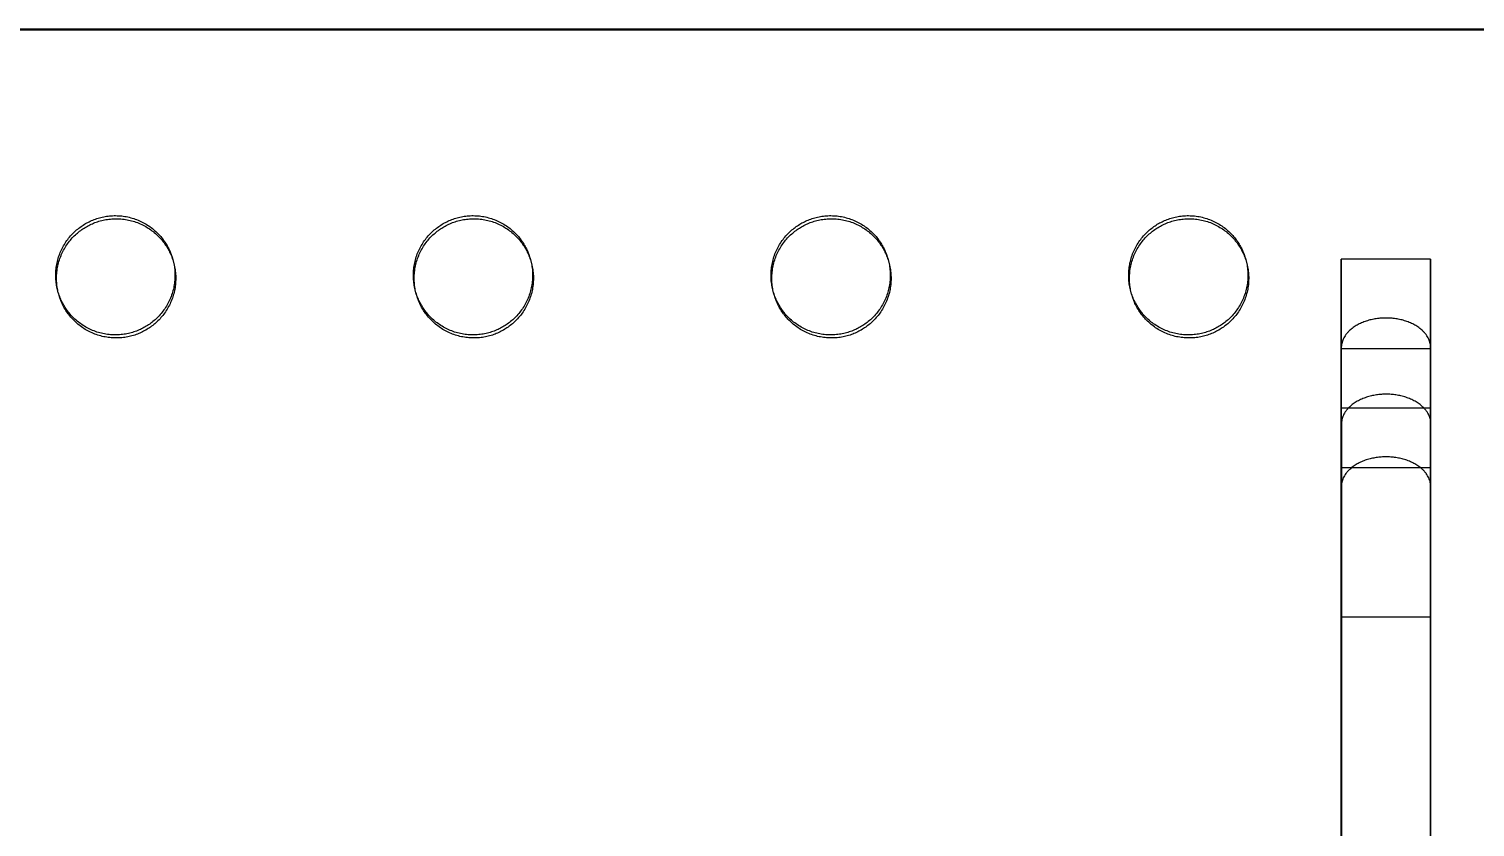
# Model space of a CAD drawing. Header units: inches. Extents: x -39 to 46.7, y -58 to 11.1.
# Drawn here: x 18.69 to 24.75, y 1.71 to 5.06 of the extents above; entities that cross this region are included whole.
import ezdxf

# ---------------------------------------------------------------- set-up
doc = ezdxf.new("R2010")
doc.units = ezdxf.units.IN
doc.header["$MEASUREMENT"] = 0
for name, color, linetype, true_color in [('Layer 01', 1, 'Continuous', 0xff0000), ('Layer 02', 192, 'Continuous', 0x7d26cd), ('Layer 03', 5, 'Continuous', 0x0000ff), ('Secondary Parts', 96, 'Continuous', 0x007f00)]:
    doc.layers.add(name, color=color, linetype=linetype, true_color=true_color)

msp = doc.modelspace()

# ---------------------------------------------------------------- linework, layer by layer
at = {"layer": 'Layer 01'}
for points in [[(14.3931, 5.0521, 6.9976), (20.8931, 5.0521, 6.9976), (27.3931, 5.0521, 6.9976)], [(14.3931, 5.0521, 6.6226), (20.8931, 5.0521, 6.6226), (27.3931, 5.0521, 6.6226)], [(19.1803, 3.7943, 6.9976), (19.1803, 3.7943, 6.8101), (19.1803, 3.7943, 6.6226)], [(20.6803, 3.7943, 6.9976), (20.6803, 3.7943, 6.8101), (20.6803, 3.7943, 6.6226)], [(22.1803, 3.7943, 6.9976), (22.1803, 3.7943, 6.8101), (22.1803, 3.7943, 6.6226)], [(23.6803, 3.7943, 6.9976), (23.6803, 3.7943, 6.8101), (23.6803, 3.7943, 6.6226)], [(24.1939, 3.1375, 6.9976), (24.1939, 3.1375, 6.8101), (24.1939, 3.1375, 6.6226)], [(24.1939, 3.1375, 6.9976), (24.1939, 0.1375, 6.9976), (24.1939, -2.8625, 6.9976)], [(24.1939, 3.1375, 6.6226), (24.1939, 0.1375, 6.6226), (24.1939, -2.8625, 6.6226)], [(24.5689, 3.1375, 6.9976), (24.5689, 3.1375, 6.8101), (24.5689, 3.1375, 6.6226)], [(24.5689, -2.8625, 6.9976), (24.5689, 0.1375, 6.9976), (24.5689, 3.1375, 6.9976)], [(24.5689, -2.8625, 6.6226), (24.5689, 0.1375, 6.6226), (24.5689, 3.1375, 6.6226)]]:
    msp.add_open_spline(points, degree=2, dxfattribs=at)
for points, weights, knots in [([(19.1803, 3.7943, 6.9976), (19.3968, 3.9193, 6.9976), (19.2718, 4.1358, 6.9976), (19.1468, 4.3523, 6.9976), (18.9303, 4.2273, 6.9976), (18.7138, 4.1023, 6.9976), (18.8388, 3.8858, 6.9976), (18.9638, 3.6693, 6.9976), (19.1803, 3.7943, 6.9976)], [1, 0.707106781187, 1, 0.707106781187, 1, 0.707106781187, 1, 0.707106781187, 1], [175.822382, 175.822382, 175.822382, 176.502557, 176.502557, 177.182732, 177.182732, 177.862906, 177.862906, 178.543081, 178.543081, 178.543081]), ([(19.1803, 3.7943, 6.6226), (19.3968, 3.9193, 6.6226), (19.2718, 4.1358, 6.6226), (19.1468, 4.3523, 6.6226), (18.9303, 4.2273, 6.6226), (18.7138, 4.1023, 6.6226), (18.8388, 3.8858, 6.6226), (18.9638, 3.6693, 6.6226), (19.1803, 3.7943, 6.6226)], [1, 0.707106781187, 1, 0.707106781187, 1, 0.707106781187, 1, 0.707106781187, 1], [175.822382, 175.822382, 175.822382, 176.502557, 176.502557, 177.182732, 177.182732, 177.862906, 177.862906, 178.543081, 178.543081, 178.543081]), ([(20.6803, 3.7943, 6.9976), (20.8968, 3.9193, 6.9976), (20.7718, 4.1358, 6.9976), (20.6468, 4.3523, 6.9976), (20.4303, 4.2273, 6.9976), (20.2138, 4.1023, 6.9976), (20.3388, 3.8858, 6.9976), (20.4638, 3.6693, 6.9976), (20.6803, 3.7943, 6.9976)], [1, 0.707106781187, 1, 0.707106781187, 1, 0.707106781187, 1, 0.707106781187, 1], [173.101683, 173.101683, 173.101683, 173.781858, 173.781858, 174.462033, 174.462033, 175.142207, 175.142207, 175.822382, 175.822382, 175.822382]), ([(20.6803, 3.7943, 6.6226), (20.8968, 3.9193, 6.6226), (20.7718, 4.1358, 6.6226), (20.6468, 4.3523, 6.6226), (20.4303, 4.2273, 6.6226), (20.2138, 4.1023, 6.6226), (20.3388, 3.8858, 6.6226), (20.4638, 3.6693, 6.6226), (20.6803, 3.7943, 6.6226)], [1, 0.707106781187, 1, 0.707106781187, 1, 0.707106781187, 1, 0.707106781187, 1], [173.101683, 173.101683, 173.101683, 173.781858, 173.781858, 174.462033, 174.462033, 175.142207, 175.142207, 175.822382, 175.822382, 175.822382]), ([(22.1803, 3.7943, 6.9976), (22.3968, 3.9193, 6.9976), (22.2718, 4.1358, 6.9976), (22.1468, 4.3523, 6.9976), (21.9303, 4.2273, 6.9976), (21.7138, 4.1023, 6.9976), (21.8388, 3.8858, 6.9976), (21.9638, 3.6693, 6.9976), (22.1803, 3.7943, 6.9976)], [1, 0.707106781187, 1, 0.707106781187, 1, 0.707106781187, 1, 0.707106781187, 1], [159.871772, 159.871772, 159.871772, 160.551947, 160.551947, 161.232122, 161.232122, 161.912296, 161.912296, 162.592471, 162.592471, 162.592471]), ([(22.1803, 3.7943, 6.6226), (22.3968, 3.9193, 6.6226), (22.2718, 4.1358, 6.6226), (22.1468, 4.3523, 6.6226), (21.9303, 4.2273, 6.6226), (21.7138, 4.1023, 6.6226), (21.8388, 3.8858, 6.6226), (21.9638, 3.6693, 6.6226), (22.1803, 3.7943, 6.6226)], [1, 0.707106781187, 1, 0.707106781187, 1, 0.707106781187, 1, 0.707106781187, 1], [159.871772, 159.871772, 159.871772, 160.551947, 160.551947, 161.232122, 161.232122, 161.912296, 161.912296, 162.592471, 162.592471, 162.592471]), ([(23.6803, 3.7943, 6.9976), (23.8968, 3.9193, 6.9976), (23.7718, 4.1358, 6.9976), (23.6468, 4.3523, 6.9976), (23.4303, 4.2273, 6.9976), (23.2138, 4.1023, 6.9976), (23.3388, 3.8858, 6.9976), (23.4638, 3.6693, 6.9976), (23.6803, 3.7943, 6.9976)], [1, 0.707106781187, 1, 0.707106781187, 1, 0.707106781187, 1, 0.707106781187, 1], [130.371359, 130.371359, 130.371359, 131.051533, 131.051533, 131.731708, 131.731708, 132.411883, 132.411883, 133.092058, 133.092058, 133.092058]), ([(23.6803, 3.7943, 6.6226), (23.8968, 3.9193, 6.6226), (23.7718, 4.1358, 6.6226), (23.6468, 4.3523, 6.6226), (23.4303, 4.2273, 6.6226), (23.2138, 4.1023, 6.6226), (23.3388, 3.8858, 6.6226), (23.4638, 3.6693, 6.6226), (23.6803, 3.7943, 6.6226)], [1, 0.707106781187, 1, 0.707106781187, 1, 0.707106781187, 1, 0.707106781187, 1], [130.371359, 130.371359, 130.371359, 131.051533, 131.051533, 131.731708, 131.731708, 132.411883, 132.411883, 133.092058, 133.092058, 133.092058]), ([(24.5689, 3.1375, 6.9976), (24.5689, 3.2625, 6.9976), (24.3814, 3.2625, 6.9976), (24.1939, 3.2625, 6.9976), (24.1939, 3.1375, 6.9976)], [1, 0.707106781187, 1, 0.707106781187, 1], [201.6071731, 201.6071731, 201.6071731, 201.8035226, 201.8035226, 201.9998722, 201.9998722, 201.9998722]), ([(24.5689, 3.1375, 6.6226), (24.5689, 3.2625, 6.6226), (24.3814, 3.2625, 6.6226), (24.1939, 3.2625, 6.6226), (24.1939, 3.1375, 6.6226)], [1, 0.707106781187, 1, 0.707106781187, 1], [201.6071731, 201.6071731, 201.6071731, 201.8035226, 201.8035226, 201.9998722, 201.9998722, 201.9998722])]:
    msp.add_rational_spline(points, weights, degree=2, knots=knots, dxfattribs=at)
at = {"layer": 'Layer 02'}
for points in [[(14.3843, 5.0564, 3.7437), (20.8843, 5.0564, 3.7437), (27.3843, 5.0564, 3.7437)], [(14.3843, 5.0564, 3.3687), (20.8843, 5.0564, 3.3687), (27.3843, 5.0564, 3.3687)], [(19.177, 3.8072, 3.7437), (19.177, 3.8072, 3.5562), (19.177, 3.8072, 3.3687)], [(20.677, 3.8072, 3.7437), (20.677, 3.8072, 3.5562), (20.677, 3.8072, 3.3687)], [(22.177, 3.8072, 3.7437), (22.177, 3.8072, 3.5562), (22.177, 3.8072, 3.3687)], [(23.677, 3.8072, 3.7437), (23.677, 3.8072, 3.5562), (23.677, 3.8072, 3.3687)], [(24.1944, 3.4001, 3.7437), (24.1944, 3.4001, 3.5562), (24.1944, 3.4001, 3.3687)], [(24.1944, 3.4001, 3.7437), (24.1944, 0.1501, 3.7437), (24.1944, -3.0999, 3.7437)], [(24.1944, 3.4001, 3.3687), (24.1944, 0.1501, 3.3687), (24.1944, -3.0999, 3.3687)], [(24.5694, -3.0999, 3.7437), (24.5694, 0.1501, 3.7437), (24.5694, 3.4001, 3.7437)], [(24.5694, 3.4001, 3.7437), (24.5694, 3.4001, 3.5562), (24.5694, 3.4001, 3.3687)], [(24.5694, -3.0999, 3.3687), (24.5694, 0.1501, 3.3687), (24.5694, 3.4001, 3.3687)]]:
    msp.add_open_spline(points, degree=2, dxfattribs=at)
for points, weights, knots in [([(19.177, 3.8072, 3.7437), (19.3936, 3.9322, 3.7437), (19.2686, 4.1487, 3.7437), (19.1436, 4.3652, 3.7437), (18.927, 4.2402, 3.7437), (18.7105, 4.1152, 3.7437), (18.8355, 3.8987, 3.7437), (18.9605, 3.6822, 3.7437), (19.177, 3.8072, 3.7437)], [1, 0.707106781187, 1, 0.707106781187, 1, 0.707106781187, 1, 0.707106781187, 1], [166.2501, 166.2501, 166.2501, 166.930275, 166.930275, 167.610449, 167.610449, 168.290624, 168.290624, 168.970799, 168.970799, 168.970799]), ([(19.177, 3.8072, 3.3687), (19.3936, 3.9322, 3.3687), (19.2686, 4.1487, 3.3687), (19.1436, 4.3652, 3.3687), (18.927, 4.2402, 3.3687), (18.7105, 4.1152, 3.3687), (18.8355, 3.8987, 3.3687), (18.9605, 3.6822, 3.3687), (19.177, 3.8072, 3.3687)], [1, 0.707106781187, 1, 0.707106781187, 1, 0.707106781187, 1, 0.707106781187, 1], [166.2501, 166.2501, 166.2501, 166.930275, 166.930275, 167.610449, 167.610449, 168.290624, 168.290624, 168.970799, 168.970799, 168.970799]), ([(20.677, 3.8072, 3.7437), (20.8936, 3.9322, 3.7437), (20.7686, 4.1487, 3.7437), (20.6436, 4.3652, 3.7437), (20.427, 4.2402, 3.7437), (20.2105, 4.1152, 3.7437), (20.3355, 3.8987, 3.7437), (20.4605, 3.6822, 3.7437), (20.677, 3.8072, 3.7437)], [1, 0.707106781187, 1, 0.707106781187, 1, 0.707106781187, 1, 0.707106781187, 1], [163.529401, 163.529401, 163.529401, 164.209575, 164.209575, 164.88975, 164.88975, 165.569925, 165.569925, 166.2501, 166.2501, 166.2501]), ([(20.677, 3.8072, 3.3687), (20.8936, 3.9322, 3.3687), (20.7686, 4.1487, 3.3687), (20.6436, 4.3652, 3.3687), (20.427, 4.2402, 3.3687), (20.2105, 4.1152, 3.3687), (20.3355, 3.8987, 3.3687), (20.4605, 3.6822, 3.3687), (20.677, 3.8072, 3.3687)], [1, 0.707106781187, 1, 0.707106781187, 1, 0.707106781187, 1, 0.707106781187, 1], [163.529401, 163.529401, 163.529401, 164.209575, 164.209575, 164.88975, 164.88975, 165.569925, 165.569925, 166.2501, 166.2501, 166.2501]), ([(22.177, 3.8072, 3.7437), (22.3936, 3.9322, 3.7437), (22.2686, 4.1487, 3.7437), (22.1436, 4.3652, 3.7437), (21.927, 4.2402, 3.7437), (21.7105, 4.1152, 3.7437), (21.8355, 3.8987, 3.7437), (21.9605, 3.6822, 3.7437), (22.177, 3.8072, 3.7437)], [1, 0.707106781187, 1, 0.707106781187, 1, 0.707106781187, 1, 0.707106781187, 1], [158.088003, 158.088003, 158.088003, 158.768177, 158.768177, 159.448352, 159.448352, 160.128527, 160.128527, 160.808702, 160.808702, 160.808702]), ([(22.177, 3.8072, 3.3687), (22.3936, 3.9322, 3.3687), (22.2686, 4.1487, 3.3687), (22.1436, 4.3652, 3.3687), (21.927, 4.2402, 3.3687), (21.7105, 4.1152, 3.3687), (21.8355, 3.8987, 3.3687), (21.9605, 3.6822, 3.3687), (22.177, 3.8072, 3.3687)], [1, 0.707106781187, 1, 0.707106781187, 1, 0.707106781187, 1, 0.707106781187, 1], [158.088003, 158.088003, 158.088003, 158.768177, 158.768177, 159.448352, 159.448352, 160.128527, 160.128527, 160.808702, 160.808702, 160.808702]), ([(23.677, 3.8072, 3.7437), (23.8936, 3.9322, 3.7437), (23.7686, 4.1487, 3.7437), (23.6436, 4.3652, 3.7437), (23.427, 4.2402, 3.7437), (23.2105, 4.1152, 3.7437), (23.3355, 3.8987, 3.7437), (23.4605, 3.6822, 3.7437), (23.677, 3.8072, 3.7437)], [1, 0.707106781187, 1, 0.707106781187, 1, 0.707106781187, 1, 0.707106781187, 1], [138.012367, 138.012367, 138.012367, 138.692542, 138.692542, 139.372716, 139.372716, 140.052891, 140.052891, 140.733066, 140.733066, 140.733066]), ([(23.677, 3.8072, 3.3687), (23.8936, 3.9322, 3.3687), (23.7686, 4.1487, 3.3687), (23.6436, 4.3652, 3.3687), (23.427, 4.2402, 3.3687), (23.2105, 4.1152, 3.3687), (23.3355, 3.8987, 3.3687), (23.4605, 3.6822, 3.3687), (23.677, 3.8072, 3.3687)], [1, 0.707106781187, 1, 0.707106781187, 1, 0.707106781187, 1, 0.707106781187, 1], [138.012367, 138.012367, 138.012367, 138.692542, 138.692542, 139.372716, 139.372716, 140.052891, 140.052891, 140.733066, 140.733066, 140.733066]), ([(24.5694, 3.4001, 3.7437), (24.5694, 3.5251, 3.7437), (24.3819, 3.5251, 3.7437), (24.1944, 3.5251, 3.7437), (24.1944, 3.4001, 3.7437)], [1, 0.707106781187, 1, 0.707106781187, 1], [210.8850347, 210.8850347, 210.8850347, 211.0813842, 211.0813842, 211.2777338, 211.2777338, 211.2777338]), ([(24.5694, 3.4001, 3.3687), (24.5694, 3.5251, 3.3687), (24.3819, 3.5251, 3.3687), (24.1944, 3.5251, 3.3687), (24.1944, 3.4001, 3.3687)], [1, 0.707106781187, 1, 0.707106781187, 1], [210.8850347, 210.8850347, 210.8850347, 211.0813842, 211.0813842, 211.2777338, 211.2777338, 211.2777338])]:
    msp.add_rational_spline(points, weights, degree=2, knots=knots, dxfattribs=at)
at = {"layer": 'Layer 03'}
for points in [[(14.3934, 5.0561, 0.75), (20.8934, 5.0561, 0.75), (27.3934, 5.0561, 0.75)], [(14.3934, 5.0561, 0.375), (20.8934, 5.0561, 0.375), (27.3934, 5.0561, 0.375)], [(24.1936, 3.7196, 0.75), (24.1936, 3.7196, 0.5625), (24.1936, 3.7196, 0.375)], [(24.1936, 3.7196, 0.75), (24.1936, 0.2196, 0.75), (24.1936, -3.2804, 0.75)], [(24.1936, 3.7196, 0.375), (24.1936, 0.2196, 0.375), (24.1936, -3.2804, 0.375)], [(24.5686, 3.7196, 0.75), (24.5686, 3.7196, 0.5625), (24.5686, 3.7196, 0.375)], [(24.5686, -3.2804, 0.75), (24.5686, 0.2196, 0.75), (24.5686, 3.7196, 0.75)], [(24.5686, -3.2804, 0.375), (24.5686, 0.2196, 0.375), (24.5686, 3.7196, 0.375)]]:
    msp.add_open_spline(points, degree=2, dxfattribs=at)
for points in [[(24.5686, 3.7196, 0.75), (24.5686, 3.8446, 0.75), (24.3811, 3.8446, 0.75), (24.1936, 3.8446, 0.75), (24.1936, 3.7196, 0.75)], [(24.5686, 3.7196, 0.375), (24.5686, 3.8446, 0.375), (24.3811, 3.8446, 0.375), (24.1936, 3.8446, 0.375), (24.1936, 3.7196, 0.375)]]:
    msp.add_rational_spline(points, [1, 0.707106781187, 1, 0.707106781187, 1], degree=2, knots=[61.5353239, 61.5353239, 61.5353239, 61.7316734, 61.7316734, 61.928023, 61.928023, 61.928023], dxfattribs=at)
at = {"layer": 'Secondary Parts'}
for points in [[(24.5685, 4.091, 0.3702), (24.381, 4.091, 0.3702), (24.1935, 4.091, 0.3702)], [(24.1935, 3.716, 0.3702), (24.1935, 3.9035, 0.3702), (24.1935, 4.091, 0.3702)], [(24.5685, 4.091, -0.0048), (24.381, 4.091, -0.0048), (24.1935, 4.091, -0.0048)], [(24.1935, 4.091, 0.3702), (24.1935, 4.091, 0.1827), (24.1935, 4.091, -0.0048)], [(24.1935, 4.091, -0.0048), (24.1935, 0.216, -0.0048), (24.1935, -3.659, -0.0048)], [(24.5685, 3.716, 0.3702), (24.5685, 3.9035, 0.3702), (24.5685, 4.091, 0.3702)], [(24.5685, 4.091, 0.3702), (24.5685, 4.091, 0.1827), (24.5685, 4.091, -0.0048)], [(24.5685, 4.091, -0.0048), (24.5685, 0.216, -0.0048), (24.5685, -3.659, -0.0048)], [(24.5685, 3.716, 3.3702), (24.381, 3.716, 3.3702), (24.1935, 3.716, 3.3702)], [(24.1935, 3.466, 3.3702), (24.1935, 3.591, 3.3702), (24.1935, 3.716, 3.3702)], [(24.5685, 3.716, 0.3702), (24.381, 3.716, 0.3702), (24.1935, 3.716, 0.3702)], [(24.1935, 3.716, 3.3702), (24.1935, 3.716, 1.8702), (24.1935, 3.716, 0.3702)], [(24.5685, 3.466, 3.3702), (24.5685, 3.591, 3.3702), (24.5685, 3.716, 3.3702)], [(24.5685, 3.716, 3.3702), (24.5685, 3.716, 1.8702), (24.5685, 3.716, 0.3702)], [(24.5685, 3.466, 6.6202), (24.381, 3.466, 6.6202), (24.1935, 3.466, 6.6202)], [(24.1935, 3.216, 6.6202), (24.1935, 3.341, 6.6202), (24.1935, 3.466, 6.6202)], [(24.5685, 3.466, 3.3702), (24.381, 3.466, 3.3702), (24.1935, 3.466, 3.3702)], [(24.1935, 3.466, 6.6202), (24.1935, 3.466, 4.9952), (24.1935, 3.466, 3.3702)], [(24.5685, 3.216, 6.6202), (24.5685, 3.341, 6.6202), (24.5685, 3.466, 6.6202)], [(24.5685, 3.466, 6.6202), (24.5685, 3.466, 4.9952), (24.5685, 3.466, 3.3702)], [(24.5685, 3.216, 10.6827), (24.381, 3.216, 10.6827), (24.1935, 3.216, 10.6827)], [(24.5685, 3.216, 6.6202), (24.381, 3.216, 6.6202), (24.1935, 3.216, 6.6202)], [(24.5685, 2.591, 9.9952), (24.381, 2.591, 9.9952), (24.1935, 2.591, 9.9952)], [(24.5685, 2.591, 10.6827), (24.381, 2.591, 10.6827), (24.1935, 2.591, 10.6827)], [(24.1935, 2.591, 9.9952), (24.1935, 2.591, 10.3389), (24.1935, 2.591, 10.6827)], [(24.5685, 2.591, 9.9952), (24.5685, 2.591, 10.3389), (24.5685, 2.591, 10.6827)]]:
    msp.add_open_spline(points, degree=2, dxfattribs=at)
at = {"layer": 'Secondary Parts', "extrusion": (1, 0, 0)}
msp.add_rational_spline([(24.1935, 2.591, 10.6827), (24.1935, 2.591, 10.9952), (24.1935, 2.9035, 10.9952), (24.1935, 3.216, 10.9952), (24.1935, 3.216, 10.6827)], [1, 0.707106781187, 1, 0.707106781187, 1], degree=2, knots=[5.7565473, 5.7565473, 5.7565473, 6.2474212, 6.2474212, 6.7382951, 6.7382951, 6.7382951], dxfattribs=at)
at = {"layer": 'Secondary Parts'}
for points in [[(24.1935, 3.216, 10.6827), (24.1935, 3.216, 8.7764), (24.1935, 3.216, 6.8702), (24.1935, 3.216, 6.7452), (24.1935, 3.216, 6.6202)], [(24.5685, 3.216, 10.6827), (24.5685, 3.216, 8.7764), (24.5685, 3.216, 6.8702), (24.5685, 3.216, 6.7452), (24.5685, 3.216, 6.6202)]]:
    msp.add_open_spline(points, degree=2, knots=[6.738295, 6.738295, 6.738295, 10.550795, 10.550795, 10.800795, 10.800795, 10.800795], dxfattribs=at)
at = {"layer": 'Secondary Parts', "extrusion": (1, 0, -1.13687e-14)}
msp.add_rational_spline([(24.5685, 2.591, 10.6827), (24.5685, 2.591, 10.9952), (24.5685, 2.9035, 10.9952), (24.5685, 3.216, 10.9952), (24.5685, 3.216, 10.6827)], [1, 0.707106781187, 1, 0.707106781187, 1], degree=2, knots=[5.7565473, 5.7565473, 5.7565473, 6.2474212, 6.2474212, 6.7382951, 6.7382951, 6.7382951], dxfattribs=at)
at = {"layer": 'Secondary Parts', "extrusion": (-1, -2.49995e-15, 2.89967e-15)}
for points in [[(24.1935, 1.1994, 10.0206), (24.1935, 1.9048, 9.4036), (24.1935, 2.591, 9.9952)], [(24.5685, 1.1994, 10.0206), (24.5685, 1.9048, 9.4036), (24.5685, 2.591, 9.9952)]]:
    msp.add_rational_spline(points, [0.999269454359, 0.757745462515, 1], degree=2, dxfattribs=at)

doc.saveas('drawing.dxf')
